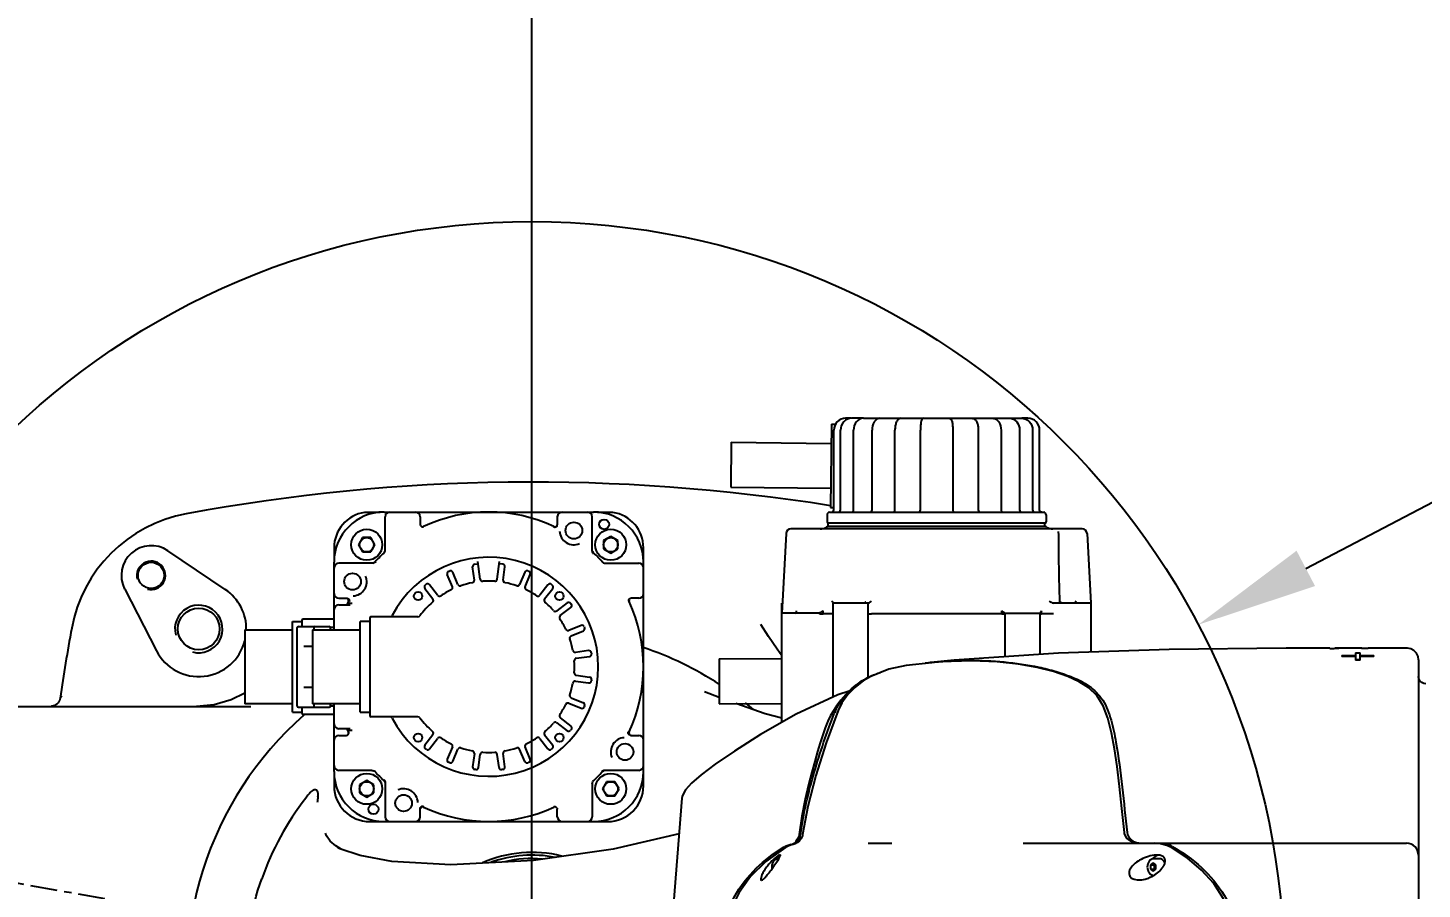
# Model space of a CAD drawing. Header units: millimetres. Extents: x 7426 to 8740, y 124 to 421.
# Drawn here: x 8486.5 to 8506.02, y 203.48 to 215.54 of the extents above; entities that cross this region are included whole.
import ezdxf
from ezdxf import colors
from ezdxf.entities.mleader import LeaderData, LeaderLine
from ezdxf.math import Vec2, Vec3

# ---------------------------------------------------------------- set-up
doc = ezdxf.new("R2010")
doc.units = ezdxf.units.MM
doc.linetypes.add('CENTER', pattern=[0.6, 0.375, -0.075, 0.075, -0.075])
for name, color, linetype in [('中心线', 7, 'Continuous'), ('外形图', 7, 'Continuous'), ('多重引线', 7, 'Continuous'), ('尺寸标注', 7, 'Continuous'), ('运动范围', 7, 'Continuous')]:
    doc.layers.add(name, color=color, linetype=linetype)
doc.styles.add('微软雅黑', font='msyh.ttc')
doc.dimstyles.new('尺寸标注_1_30比例', dxfattribs={"dimtxt": 2.1, "dimasz": 1.7, "dimexe": 0.5, "dimexo": 0.4, "dimgap": 0.5, "dimtad": 1, "dimdec": 1, "dimlfac": 30, "dimdsep": 46, "dimtxsty": '微软雅黑', "dimcen": 0.09, "dimadec": 0, "dimazin": 0, "dimtp": 0.01, "dimtm": 0.01, "dimtfac": 1, "dimtdec": 1, "dimtofl": 0, "dimtmove": 0, "dimatfit": 3, "dimfxl": 1, "dimtolj": 1, "dimarcsym": 0})

# ---------------------------------------------------------------- blocks, each defined once
blk = doc.blocks.new('*D1032')
at = {"layer": 'Defpoints', "color": 0}
for p in [(8479.189, 235.78), (8424.463, 214.498), (8493.63, 202.302), (8493.63, 202.302), (8552.963, 202.302)]:
    blk.add_point(p, dxfattribs=at)
at = {"layer": '尺寸标注', "color": 0, "lineweight": -2}
blk.add_arc((8493.63, 202.302), 36.459, 2.6718, 167.3282, dxfattribs=at)
at = {"layer": '尺寸标注', "color": 0}
for points in [[(8457.781, 210.356), (8458.336, 210.244), (8457.724, 208.633)], [(8529.766, 203.995), (8530.333, 204.008), (8530.089, 202.302)]]:
    blk.add_solid(points, dxfattribs=at)
at = {"layer": '尺寸标注', "color": 0, "insert": (8501.348, 239.561), "char_height": 2.1, "attachment_point": 5, "rotation": 348.2969, "style": '微软雅黑'}
blk.add_mtext('\\A1;+\\A1;170%%d', dxfattribs=at)

msp = doc.modelspace()

# ---------------------------------------------------------------- linework, layer by layer
at = {"linetype": 'CENTER'}
msp.add_line((8493.5579, 202.2895), (8424.3915, 214.4854), dxfattribs=at)
msp.add_circle((8493.5579, 202.2895), 10.5366)
at = {"layer": '中心线', "linetype": 'CENTER', "ltscale": 50}
msp.add_line((8493.5579, 202.2895), (8493.5579, 248.9182), dxfattribs=at)
at = {"layer": '外形图', "linetype": 'Continuous'}
for p, q in [((8497.7532, 209.9904), (8497.7394, 208.8238)), ((8497.7532, 209.9904), (8497.8079, 209.9897)), ((8497.7856, 208.7895), (8497.7856, 209.9062)), ((8497.8792, 208.7895), (8497.8792, 209.9062)), ((8498.0303, 210.0728), (8497.9511, 210.0728)), ((8498.2008, 210.0728), (8498.0357, 210.0728)), ((8498.0622, 208.7895), (8498.0622, 209.9062)), ((8498.2013, 210.0728), (8500.4134, 210.0728)), ((8498.3222, 208.7895), (8498.3222, 209.9062)), ((8498.6414, 208.7895), (8498.6414, 209.9062)), ((8498.998, 208.7895), (8498.998, 209.9062)), ((8499.4511, 209.9062), (8499.4511, 208.7895)), ((8499.8077, 209.9062), (8499.8077, 208.7895)), ((8500.1269, 209.9062), (8500.1269, 208.7895)), ((8500.3869, 209.9062), (8500.3869, 208.7895)), ((8500.5023, 210.0728), (8500.4188, 210.0728)), ((8500.5699, 209.9062), (8500.5699, 208.7895)), ((8500.6676, 208.7895), (8500.6676, 209.9062)), ((8496.3501, 209.737), (8496.3427, 209.1104)), ((8496.3501, 209.737), (8497.75, 209.7204)), ((8496.3427, 209.1104), (8497.7426, 209.0938)), ((8491.4323, 208.7544), (8491.2136, 208.7544)), ((8491.4864, 208.7597), (8494.4197, 208.7597)), ((8494.6926, 208.7544), (8494.4738, 208.7544)), ((8497.7245, 208.7562), (8500.7245, 208.7562)), ((8497.7394, 208.8238), (8497.7856, 208.8232)), ((8491.5031, 208.2315), (8491.5031, 208.6931)), ((8491.9931, 208.6931), (8491.9931, 208.5877)), ((8492.0404, 208.5555), (8492.0404, 208.5581)), ((8493.9131, 208.6931), (8493.9131, 208.5796)), ((8494.4031, 208.2215), (8494.4031, 208.6931)), ((8497.6912, 208.7228), (8497.6912, 208.6228)), ((8500.7506, 208.5562), (8497.6985, 208.5562)), ((8497.7079, 208.5562), (8497.7079, 208.6062)), ((8500.7412, 208.6062), (8497.7079, 208.6062)), ((8500.7412, 208.5562), (8500.7412, 208.6062)), ((8500.7579, 208.7228), (8500.7579, 208.6228)), ((8491.1865, 208.4019), (8491.1287, 208.3019)), ((8491.3019, 208.4019), (8491.1865, 208.4019)), ((8491.3597, 208.3019), (8491.3019, 208.4019)), ((8494.6619, 208.4174), (8494.5619, 208.3596)), ((8494.5619, 208.3596), (8494.5619, 208.2442)), ((8494.7619, 208.3596), (8494.6619, 208.4174)), ((8494.7619, 208.2442), (8494.7619, 208.3596)), ((8497.1169, 208.4597), (8497.0586, 207.3461)), ((8501.2656, 208.5228), (8497.1835, 208.5228)), ((8500.9327, 208.4858), (8500.9327, 208.4863)), ((8500.9327, 208.4863), (8500.9327, 208.486)), ((8500.9328, 208.4843), (8500.9327, 208.4858)), ((8500.9345, 208.4582), (8500.9343, 208.466)), ((8501.3322, 208.4597), (8501.3832, 207.4858)), ((8489.2634, 207.6759), (8488.4572, 208.2185)), ((8490.7864, 208.2597), (8490.7864, 208.0597)), ((8491.1287, 208.3019), (8491.1865, 208.2019)), ((8491.1865, 208.2019), (8491.3019, 208.2019)), ((8491.3019, 208.2019), (8491.3597, 208.3019)), ((8491.4817, 208.1803), (8491.4816, 208.1835)), ((8494.5619, 208.2442), (8494.6619, 208.1864)), ((8494.6619, 208.1864), (8494.7619, 208.2442)), ((8495.1197, 208.0597), (8495.1197, 208.2597)), ((8490.7864, 207.1097), (8490.7864, 208.0597)), ((8491.3246, 208.0431), (8490.8531, 208.0431)), ((8492.7511, 207.8081), (8492.7268, 207.9922)), ((8492.7555, 208.0296), (8492.8051, 208.0361)), ((8492.8337, 207.819), (8492.8008, 208.0691)), ((8493.0724, 207.819), (8493.1054, 208.0691)), ((8493.1506, 208.0296), (8493.101, 208.0361)), ((8493.1551, 207.8081), (8493.1793, 207.9922)), ((8494.5403, 208.0645), (8494.5435, 208.0645)), ((8494.5915, 208.0431), (8495.0531, 208.0431)), ((8495.1197, 205.1264), (8495.1197, 208.0597)), ((8492.4435, 207.7145), (8492.3724, 207.8859)), ((8492.3905, 207.9295), (8492.4059, 207.9359)), ((8492.5204, 207.7463), (8492.4494, 207.9178)), ((8493.4567, 207.9178), (8493.3857, 207.7463)), ((8493.4627, 207.7145), (8493.5337, 207.8859)), ((8493.5002, 207.9359), (8493.5156, 207.9295)), ((8487.854, 207.6823), (8488.2983, 206.818)), ((8492.0576, 207.6916), (8492.1706, 207.5443)), ((8492.0637, 207.7383), (8492.077, 207.7485)), ((8492.2367, 207.5951), (8492.1237, 207.7423)), ((8493.7824, 207.7423), (8493.6694, 207.5951)), ((8493.7355, 207.5443), (8493.8485, 207.6916)), ((8493.8291, 207.7485), (8493.8424, 207.7383)), ((8490.8531, 207.5531), (8490.9666, 207.5531)), ((8490.8531, 207.4597), (8491.0102, 207.4597)), ((8491.0405, 207.4791), (8490.976, 207.4794)), ((8494.0516, 207.4885), (8493.9043, 207.3755)), ((8493.9551, 207.3094), (8494.1023, 207.4224)), ((8494.0983, 207.4824), (8494.1085, 207.4691)), ((8494.9181, 207.5057), (8494.9155, 207.5057)), ((8495.0531, 207.5531), (8494.9477, 207.5531)), ((8497.0579, 205.8165), (8497.0579, 207.4862)), ((8497.0659, 207.4862), (8497.0579, 207.4862)), ((8497.2613, 207.364), (8497.2621, 207.3778)), ((8497.6341, 207.3328), (8497.6373, 207.3778)), ((8497.7745, 206.1677), (8497.7745, 207.4862)), ((8498.2686, 207.4862), (8497.7745, 207.4862)), ((8498.228, 207.4918), (8498.2221, 207.4879)), ((8498.2299, 207.4944), (8498.228, 207.4918)), ((8498.2299, 207.4944), (8498.2299, 207.4943)), ((8498.2645, 206.4397), (8498.2645, 207.4862)), ((8500.1372, 207.3328), (8500.1372, 207.3778)), ((8500.696, 207.3328), (8500.696, 207.3778)), ((8501.3912, 207.4862), (8500.8661, 207.4862)), ((8500.9514, 207.5067), (8500.9507, 207.5168)), ((8501.3912, 206.7975), (8501.3912, 207.4862)), ((8490.2031, 205.9597), (8490.2031, 207.2264)), ((8490.2031, 207.2264), (8490.3364, 207.2264)), ((8490.3364, 207.2431), (8490.3364, 207.1597)), ((8490.7864, 207.2597), (8490.3531, 207.2597)), ((8491.1531, 205.9597), (8491.1531, 207.2264)), ((8491.2864, 207.2264), (8491.1531, 207.2264)), ((8491.2864, 207.2764), (8491.2864, 205.9097)), ((8491.9614, 207.2931), (8491.3031, 207.2931)), ((8494.2459, 207.1737), (8494.0745, 207.1027)), ((8496.7657, 207.1837), (8496.7645, 207.1856)), ((8497.5732, 207.3462), (8497.0579, 207.3462)), ((8497.2607, 207.3535), (8497.2613, 207.364)), ((8497.5852, 207.3346), (8497.6341, 207.3328)), ((8497.7531, 207.3328), (8497.6341, 207.3328)), ((8500.1372, 207.3328), (8498.3119, 207.3328)), ((8500.1806, 207.3462), (8500.6745, 207.3462)), ((8500.1845, 206.7321), (8500.1845, 207.3462)), ((8500.6745, 206.7652), (8500.6745, 207.3462)), ((8500.6771, 207.3339), (8500.6844, 207.3334)), ((8500.6844, 207.3334), (8500.696, 207.3328)), ((8500.815, 207.3328), (8500.696, 207.3328)), ((8500.8639, 207.3346), (8500.8149, 207.3328)), ((8489.5364, 207.1097), (8489.5364, 206.0764)), ((8489.5364, 207.1097), (8490.2031, 207.1097)), ((8490.2697, 206.0431), (8490.2697, 207.1431)), ((8490.2864, 207.1597), (8490.7197, 207.1597)), ((8490.4864, 207.1097), (8490.4864, 206.0764)), ((8490.4864, 207.1097), (8491.1531, 207.1097)), ((8490.5031, 207.1431), (8490.5031, 207.1097)), ((8490.7364, 207.1097), (8490.7364, 207.1431)), ((8490.7864, 207.1431), (8490.7364, 207.1431)), ((8494.1063, 207.0257), (8494.2778, 207.0967)), ((8494.2895, 207.1556), (8494.2959, 207.1402)), ((8490.4864, 206.8764), (8490.3619, 206.8764)), ((8494.3522, 206.8193), (8494.1681, 206.7951)), ((8494.3896, 206.7906), (8494.3917, 206.7741)), ((8504.733, 206.8552), (8504.733, 206.8463)), ((8504.7915, 206.8464), (8504.733, 206.8463)), ((8504.8071, 206.8534), (8504.8071, 206.8464)), ((8504.9001, 206.8538), (8504.8969, 206.8537)), ((8505.1814, 206.8559), (8504.9848, 206.8557)), ((8505.0917, 206.7904), (8505.158, 206.7905)), ((8505.0917, 206.7904), (8505.0917, 206.6851)), ((8505.158, 206.6851), (8505.158, 206.7905)), ((8505.1814, 206.8559), (8505.1814, 206.8475)), ((8505.2711, 206.8476), (8505.1814, 206.8475)), ((8505.8078, 206.8562), (8505.2711, 206.856)), ((8505.2711, 206.8476), (8505.2711, 206.856)), ((8494.179, 206.7124), (8494.363, 206.7367)), ((8496.1779, 206.7034), (8497.0579, 206.7081)), ((8496.1779, 206.7034), (8496.1812, 206.0768)), ((8498.7985, 206.6097), (8498.5551, 206.5594)), ((8499.1563, 206.6509), (8498.7979, 206.6097)), ((8498.7979, 206.6097), (8498.7985, 206.6097)), ((8499.2857, 206.663), (8499.1558, 206.6509)), ((8499.1563, 206.6509), (8499.1558, 206.6509)), ((8504.9007, 206.752), (8505.0917, 206.7522)), ((8504.9007, 206.752), (8504.9007, 206.7373)), ((8505.0917, 206.7376), (8504.9007, 206.7373)), ((8505.158, 206.689), (8505.0917, 206.6889)), ((8505.158, 206.6851), (8505.0917, 206.6851)), ((8505.158, 206.7523), (8505.349, 206.7525)), ((8505.349, 206.7378), (8505.158, 206.7377)), ((8505.349, 206.7378), (8505.349, 206.7525)), ((8505.9745, 206.6894), (8505.9745, 199.4831)), ((8494.1681, 206.3911), (8494.3522, 206.3668)), ((8494.179, 206.4737), (8494.363, 206.4495)), ((8494.3917, 206.4121), (8494.3896, 206.3955)), ((8498.1984, 206.3954), (8498.0796, 206.3047)), ((8498.1985, 206.3954), (8498.1983, 206.3953)), ((8490.3619, 206.3097), (8490.4864, 206.3097)), ((8496.1808, 206.1617), (8495.9737, 206.2441)), ((8495.9737, 206.2441), (8495.9742, 206.2439)), ((8485.7245, 206.0395), (8489.6201, 206.0395)), ((8490.2031, 206.0764), (8489.5364, 206.0764)), ((8490.2864, 206.0264), (8490.7197, 206.0264)), ((8490.3364, 206.0264), (8490.3364, 205.9431)), ((8491.1531, 206.0764), (8490.4864, 206.0764)), ((8490.5031, 206.0764), (8490.5031, 206.0431)), ((8490.7364, 206.0431), (8490.7364, 206.0764)), ((8490.7864, 206.0431), (8490.7364, 206.0431)), ((8490.7864, 205.1264), (8490.7864, 206.0764)), ((8494.0745, 206.0835), (8494.2459, 206.0124)), ((8494.1063, 206.1604), (8494.2778, 206.0894)), ((8494.2959, 206.0459), (8494.2895, 206.0305)), ((8496.1812, 206.0768), (8497.0579, 206.0814)), ((8490.2031, 205.9597), (8490.3364, 205.9597)), ((8490.7864, 205.9264), (8490.3531, 205.9264)), ((8491.1531, 205.9597), (8491.2864, 205.9597)), ((8491.9614, 205.8931), (8491.3031, 205.8931)), ((8493.9043, 205.8106), (8494.0516, 205.6976)), ((8493.9551, 205.8767), (8494.1023, 205.7637)), ((8491.0102, 205.7264), (8490.8531, 205.7264)), ((8490.8531, 205.6331), (8490.9585, 205.6331)), ((8490.9759, 205.7068), (8491.0405, 205.707)), ((8490.988, 205.6804), (8490.9906, 205.6804)), ((8492.1706, 205.6418), (8492.0576, 205.4945)), ((8493.7355, 205.6418), (8493.8485, 205.4945)), ((8494.1085, 205.717), (8494.0983, 205.7037)), ((8494.9396, 205.6331), (8495.0531, 205.6331)), ((8492.077, 205.4376), (8492.0637, 205.4478)), ((8492.1237, 205.4438), (8492.2367, 205.591)), ((8492.4435, 205.4717), (8492.3724, 205.3002)), ((8492.4494, 205.2683), (8492.5204, 205.4398)), ((8493.4567, 205.2683), (8493.3857, 205.4398)), ((8493.5337, 205.3002), (8493.4627, 205.4717)), ((8493.6694, 205.591), (8493.7824, 205.4438)), ((8493.8424, 205.4478), (8493.8291, 205.4376)), ((8492.4059, 205.2502), (8492.3905, 205.2566)), ((8492.7511, 205.378), (8492.7268, 205.1939)), ((8492.8095, 205.1831), (8492.8337, 205.3671)), ((8493.0967, 205.1831), (8493.0724, 205.3671)), ((8493.1793, 205.1939), (8493.1551, 205.378)), ((8493.5156, 205.2566), (8493.5002, 205.2502)), ((8490.7864, 205.1264), (8490.7864, 204.9264)), ((8491.3146, 205.1431), (8490.8531, 205.1431)), ((8491.3659, 205.1217), (8491.3627, 205.1216)), ((8492.7721, 205.1544), (8492.7555, 205.1565)), ((8493.1506, 205.1565), (8493.1341, 205.1544)), ((8495.0531, 205.1431), (8494.5815, 205.1431)), ((8495.1197, 204.9264), (8495.1197, 205.1264)), ((8491.2442, 204.9997), (8491.1442, 204.9419)), ((8491.1442, 204.9419), (8491.1442, 204.8265)), ((8491.3442, 204.9419), (8491.2442, 204.9997)), ((8491.3442, 204.8265), (8491.3442, 204.9419)), ((8491.5031, 204.9646), (8491.5031, 204.4931)), ((8494.4031, 204.9546), (8494.4031, 204.4931)), ((8494.4245, 205.0059), (8494.4245, 205.0027)), ((8494.6042, 204.9842), (8494.5464, 204.8842)), ((8494.5464, 204.8842), (8494.6042, 204.7842)), ((8494.7196, 204.9842), (8494.6042, 204.9842)), ((8494.7774, 204.8842), (8494.7196, 204.9842)), ((8494.7196, 204.7842), (8494.7774, 204.8842)), ((8491.1442, 204.8265), (8491.2442, 204.7687)), ((8491.2442, 204.7687), (8491.3442, 204.8265)), ((8494.6042, 204.7842), (8494.7196, 204.7842)), ((8491.9931, 204.4931), (8491.9931, 204.6066)), ((8493.8657, 204.628), (8493.8657, 204.6306)), ((8493.9131, 204.4931), (8493.9131, 204.5985)), ((8491.2864, 204.4264), (8491.4864, 204.4264)), ((8491.4864, 204.4264), (8494.4197, 204.4264)), ((8494.4197, 204.4264), (8494.6197, 204.4264)), ((8497.3007, 204.2472), (8497.2983, 204.2333)), ((8497.319, 204.244), (8497.3195, 204.2479)), ((8490.887, 204.0393), (8490.8091, 204.0862)), ((8490.8387, 204.0588), (8490.8392, 204.0586)), ((8497.1363, 204.0758), (8497.11, 204.0615)), ((8498.2669, 204.1228), (8498.5969, 204.1228)), ((8500.4376, 204.1228), (8502.2766, 204.1228)), ((8502.2766, 204.1228), (8505.8079, 204.1228)), ((8502.3614, 204.1159), (8502.2766, 204.1228)), ((8502.4506, 204.0921), (8502.3614, 204.1159)), ((8502.5157, 204.0616), (8502.4506, 204.0921)), ((8497.0158, 203.9062), (8497.0085, 203.9062)), ((8502.3437, 203.9062), (8502.2687, 203.9062)), ((8502.258, 203.8473), (8502.2197, 203.8184)), ((8502.2197, 203.8184), (8502.2197, 203.7606)), ((8502.2197, 203.8184), (8502.2754, 203.8184)), ((8502.2197, 203.7606), (8502.258, 203.7318)), ((8502.2197, 203.7606), (8502.2754, 203.7606)), ((8502.2963, 203.8184), (8502.258, 203.8473)), ((8502.258, 203.7318), (8502.2963, 203.7606)), ((8502.2858, 203.8263), (8502.2754, 203.8184)), ((8502.2754, 203.8184), (8502.2754, 203.7606)), ((8502.2754, 203.7606), (8502.2858, 203.7528)), ((8502.2963, 203.7606), (8502.2963, 203.8184))]:
    msp.add_line(p, q, dxfattribs=at)
for points in [[(8500.9343, 208.466), (8500.9335, 208.4774), (8500.9328, 208.4843)], [(8500.9507, 207.5168), (8500.9435, 207.8539), (8500.9379, 208.1807), (8500.9345, 208.4582)], [(8500.9721, 207.488), (8500.9612, 207.4928), (8500.9539, 207.5), (8500.9514, 207.5067)], [(8497.0579, 206.7481), (8496.9914, 206.8409), (8496.8728, 207.0174), (8496.7645, 207.1856)], [(8504.733, 206.8552), (8504.1216, 206.8528), (8502.4816, 206.8331), (8500.9306, 206.7825), (8499.4696, 206.6839), (8499.1905, 206.6566)], [(8505.9745, 206.6895), (8505.967, 206.7391), (8505.9445, 206.7849), (8505.9092, 206.8218), (8505.8657, 206.8458), (8505.8196, 206.8558), (8505.8078, 206.8562)], [(8501.8558, 204.2752), (8501.8204, 204.6085), (8501.7859, 204.9187), (8501.7519, 205.1954), (8501.716, 205.4445), (8501.675, 205.6696), (8501.6239, 205.8724), (8501.5564, 206.0485), (8501.4685, 206.1894), (8501.3569, 206.298), (8501.2235, 206.3826), (8501.0623, 206.4565), (8500.8613, 206.5255), (8500.6315, 206.5837), (8500.372, 206.6302), (8500.0713, 206.6636), (8499.7167, 206.6785), (8499.2857, 206.663)], [(8498.5551, 206.5594), (8498.3022, 206.4567), (8498.1983, 206.3953)], [(8506.0745, 206.3562), (8506.05, 206.3592), (8506.0212, 206.3716), (8505.9967, 206.3934), (8505.9803, 206.4228), (8505.9745, 206.4562)], [(8489.5364, 206.226), (8489.3459, 206.1307), (8489.1085, 206.0626), (8488.8614, 206.0395)], [(8498.0015, 206.2532), (8497.8413, 206.1984), (8497.2603, 205.9313), (8496.7592, 205.6472), (8496.3937, 205.414), (8496.1228, 205.2283), (8495.9272, 205.0827), (8495.7904, 204.9655), (8495.7062, 204.8706), (8495.6621, 204.7825), (8495.6561, 204.7512)], [(8497.953, 206.2064), (8497.8826, 206.1258), (8497.8255, 206.0497), (8497.779, 205.9783)], [(8498.0796, 206.3047), (8497.9807, 206.2035), (8497.8993, 206.0897), (8497.8456, 205.9817)], [(8498.0949, 206.3352), (8498.0347, 206.2853), (8497.953, 206.2064)], [(8486.95, 206.1546), (8486.9495, 206.1513), (8486.9489, 206.1479), (8486.9482, 206.1445), (8486.9474, 206.1409), (8486.9464, 206.1372), (8486.9453, 206.1333), (8486.944, 206.1291), (8486.9425, 206.1247), (8486.9407, 206.1201), (8486.9388, 206.1154), (8486.9365, 206.1107), (8486.934, 206.1059), (8486.9312, 206.101), (8486.9279, 206.0959), (8486.9243, 206.0908), (8486.9201, 206.0855), (8486.9153, 206.0802), (8486.9099, 206.0747), (8486.9035, 206.0692), (8486.8961, 206.0636), (8486.8866, 206.0576), (8486.8758, 206.052), (8486.8658, 206.0479), (8486.8565, 206.0448), (8486.848, 206.0427), (8486.8402, 206.0412), (8486.8332, 206.0402), (8486.8273, 206.0397), (8486.8226, 206.0395)], [(8497.0579, 205.8741), (8496.8259, 205.9369), (8496.4145, 206.078)], [(8497.779, 205.9783), (8497.7396, 205.9094), (8497.7018, 205.8315), (8497.6658, 205.7401), (8497.631, 205.6403), (8497.5947, 205.5283), (8497.5572, 205.4056), (8497.5177, 205.269), (8497.4761, 205.1156), (8497.4322, 204.9412), (8497.3863, 204.7396), (8497.3397, 204.5016), (8497.3007, 204.2472)], [(8497.8456, 205.9817), (8497.6762, 205.5269), (8497.5317, 205.0735), (8497.4205, 204.6391), (8497.349, 204.2433)], [(8495.6564, 204.7529), (8495.5273, 203.1022), (8495.5225, 201.6137)], [(8490.8091, 204.0862), (8490.733, 204.1527), (8490.6815, 204.2287), (8490.6682, 204.2636)], [(8495.6174, 204.2546), (8494.6955, 204.0411), (8493.578, 203.8805), (8492.4241, 203.8214), (8491.5954, 203.8694), (8491.1521, 203.9508), (8490.8684, 204.0455), (8490.8392, 204.0586)], [(8497.349, 204.2432), (8497.3451, 204.2244), (8497.33, 204.189), (8497.3069, 204.1586), (8497.2777, 204.1341), (8497.2432, 204.1153), (8497.2168, 204.1063)], [(8502.0576, 204.1228), (8502.0236, 204.1252), (8501.9824, 204.1348), (8501.9468, 204.1501), (8501.9165, 204.1701), (8501.8909, 204.195), (8501.871, 204.2249), (8501.8587, 204.2583), (8501.8558, 204.2752)], [(8497.11, 204.0615), (8496.8347, 203.8679), (8496.6204, 203.6562), (8496.4586, 203.4323), (8496.3365, 203.1914), (8496.248, 202.9254), (8496.1922, 202.6245), (8496.173, 202.2895)], [(8497.2168, 204.1063), (8497.1808, 204.0949), (8497.1363, 204.0758)], [(8497.2983, 204.2333), (8497.2826, 204.1906), (8497.2591, 204.1575), (8497.2434, 204.1428)], [(8503.4916, 202.2895), (8503.4773, 202.5737), (8503.4309, 202.8536), (8503.3528, 203.1113), (8503.2448, 203.3442), (8503.1055, 203.5569), (8502.9367, 203.7473), (8502.7364, 203.9178), (8502.5157, 204.0616)]]:
    msp.add_lwpolyline(points, dxfattribs=at)
for centre, radius in [((8494.1454, 208.5012), 0.1167), ((8494.5683, 208.5877), 0.07), ((8491.2442, 208.3019), 0.2167), ((8491.2442, 208.3019), 0.1), ((8494.6619, 208.3019), 0.2167), ((8494.6619, 208.3019), 0.1), ((8488.2245, 207.8728), 0.1833), ((8491.0449, 207.7854), 0.1167), ((8491.9631, 207.583), 0.0583), ((8493.943, 207.583), 0.0583), ((8488.8912, 207.1228), 0.2917), ((8491.9631, 205.6031), 0.0583), ((8493.943, 205.6031), 0.0583), ((8494.8612, 205.4007), 0.1167), ((8491.2442, 204.8842), 0.2167), ((8494.6619, 204.8842), 0.2167), ((8491.2442, 204.8842), 0.1), ((8494.6619, 204.8842), 0.1), ((8491.3378, 204.5984), 0.07), ((8491.7607, 204.6849), 0.1167)]:
    msp.add_circle(centre, radius, dxfattribs=at)
for centre, radius, start, end in [((8498.261, 209.9062), 0.1988, 179.36074, 179.99983), ((8500.1881, 209.9062), 0.1988, 0.00017, 0.63926), ((8493.5579, 182.5123), 26.6667, 80.97577, 100.46271), ((8489.0785, 206.7689), 2, 100.46271, 169.53729), ((8491.4864, 208.0597), 0.7, 90, 180), ((8491.2864, 208.2597), 0.5, 98.37604, 180), ((8491.5697, 208.6931), 0.0667, 90, 180), ((8491.9264, 208.6931), 0.0667, 0, 90), ((8492.9531, 206.5931), 2.1667, 65.0887, 114.91128), ((8493.9797, 208.6931), 0.0667, 90, 180), ((8494.3364, 208.6931), 0.0667, 0, 90), ((8494.4197, 208.0597), 0.7, 0, 90), ((8494.6197, 208.2597), 0.5, 0, 81.62396), ((8497.7245, 208.7228), 0.0333, 90, 180), ((8497.7522, 208.7895), 0.0333, 270, 0), ((8497.8459, 208.7895), 0.0333, 270, 0), ((8498.0289, 208.7895), 0.0333, 270, 0), ((8498.2889, 208.7895), 0.0333, 270, 0), ((8498.608, 208.7895), 0.0333, 270, 0), ((8498.9647, 208.7895), 0.0333, 270, 0), ((8499.4844, 208.7895), 0.0333, 180, 270), ((8499.841, 208.7895), 0.0333, 180, 270), ((8500.1602, 208.7895), 0.0333, 180, 270), ((8500.4202, 208.7895), 0.0333, 180, 270), ((8500.6032, 208.7895), 0.0333, 180, 270), ((8500.7007, 208.789), 0.0328, 258.70649, 269.95449), ((8500.7245, 208.7228), 0.0333, 0, 90), ((8492.0264, 208.5884), 0.0333, 248.9968, 294.90207), ((8491.4967, 208.5619), 2.369, 359.6498, 359.90792), ((8493.8797, 208.5884), 0.0333, 245.10458, 335.92955), ((8497.5955, 208.6895), 0.1667, 270, 301.78833), ((8497.7711, 208.4062), 0.1667, 115.84193, 121.78833), ((8497.7079, 208.6228), 0.0167, 180, 270), ((8500.7412, 208.6228), 0.0167, 270, 0), ((8500.678, 208.4062), 0.1667, 58.21167, 64.15807), ((8500.8536, 208.6895), 0.1667, 238.21167, 270), ((8494.1454, 208.5012), 0.2, 182.73613, 293.26387), ((8497.1835, 208.4562), 0.0667, 90, 177), ((8501.2656, 208.4562), 0.0667, 3, 90), ((8488.2245, 207.8728), 0.4167, 56.05996, 207.20712), ((8492.9531, 206.5931), 2.1667, 132.77427, 137.22575), ((8491.4364, 208.2324), 0.0667, 312.74283, 328.51503), ((8491.4303, 208.2317), 0.0727, 314.93868, 325.33168), ((8491.4297, 208.2322), 0.0735, 325.33625, 334.86496), ((8494.4697, 208.2324), 0.0667, 195.75845, 227.24466), ((8492.9531, 206.5931), 2.1667, 42.77427, 47.22575), ((8488.2245, 207.8728), 0.2, 255, 195), ((8490.8531, 207.9764), 0.0667, 90, 180), ((8491.3137, 208.1097), 0.0667, 285.75851, 317.24466), ((8492.9531, 206.5931), 1.5333, 207.91007, 152.08993), ((8492.7599, 207.9965), 0.0333, 97.5, 187.5), ((8493.1462, 207.9965), 0.0333, 352.5, 82.5), ((8494.5917, 208.1158), 0.0727, 224.93868, 235.33168), ((8494.5924, 208.1097), 0.0667, 222.74283, 238.51503), ((8494.5922, 208.1165), 0.0735, 235.33625, 244.86496), ((8495.0531, 207.9764), 0.0667, 0, 90), ((8491.0449, 207.7854), 0.2, 272.73613, 23.26387), ((8492.4032, 207.8987), 0.0333, 112.5, 202.5), ((8492.4186, 207.9051), 0.0333, 22.5, 112.5), ((8492.9531, 206.5931), 1.2, 100.98635, 109.01365), ((8492.718, 207.8038), 0.0333, 280.98635, 7.5), ((8492.8667, 207.8234), 0.0333, 187.5, 274.01365), ((8492.9531, 206.5931), 1.2, 85.98635, 94.01365), ((8493.0394, 207.8234), 0.0333, 265.98635, 352.5), ((8493.1881, 207.8038), 0.0333, 172.5, 259.01365), ((8492.9531, 206.5931), 1.2, 70.98635, 79.01365), ((8493.4875, 207.9051), 0.0333, 67.5, 157.5), ((8493.5029, 207.8987), 0.0333, 337.5, 67.5), ((8488.8912, 207.1228), 0.6667, 358.67653, 56.05996), ((8490.8531, 207.6197), 0.0667, 180, 270), ((8492.084, 207.7119), 0.0333, 127.5, 217.5), ((8492.0973, 207.722), 0.0333, 37.5, 127.5), ((8492.2631, 207.6154), 0.0333, 217.5, 304.01365), ((8492.9531, 206.5931), 1.2, 115.98635, 124.01365), ((8492.4127, 207.7017), 0.0333, 295.98635, 22.5), ((8492.5512, 207.7591), 0.0333, 202.5, 289.01365), ((8493.3549, 207.7591), 0.0333, 250.98635, 337.5), ((8493.4934, 207.7017), 0.0333, 157.5, 244.01365), ((8492.9531, 206.5931), 1.2, 55.98635, 64.01365), ((8493.643, 207.6154), 0.0333, 235.98635, 322.5), ((8493.8089, 207.722), 0.0333, 52.5, 142.5), ((8493.8221, 207.7119), 0.0333, 322.5, 52.5), ((8495.0531, 207.6197), 0.0667, 270, 0), ((8488.8912, 207.1228), 0.3333, 255, 195), ((8490.8531, 207.3931), 0.0667, 90, 180), ((8490.9456, 207.4931), 0.0333, 270, 335.857), ((8490.9577, 207.5197), 0.0333, 335.10458, 64.56868), ((8492.9531, 206.5931), 2.1667, 155.0887, 155.85219), ((8490.9842, 205.1367), 2.369, 89.64979, 89.90792), ((8492.9531, 206.5931), 1.2, 130.98635, 143.51626), ((8492.1441, 207.5241), 0.0333, 310.98635, 37.5), ((8493.762, 207.5241), 0.0333, 142.5, 229.01365), ((8492.9531, 206.5931), 1.2, 40.98635, 49.01365), ((8493.8841, 207.402), 0.0333, 220.98635, 307.5), ((8494.0719, 207.4621), 0.0333, 37.5, 127.5), ((8494.082, 207.4489), 0.0333, 307.5, 37.5), ((8494.9457, 207.5178), 0.0325, 186.99512, 201.82911), ((8494.9484, 207.5197), 0.0333, 158.94535, 204.90034), ((8492.9531, 206.5931), 2.1667, 335.0887, 24.91128), ((8498.2174, 207.5018), 0.0146, 329.70175, 333.8858), ((8500.8661, 207.5449), 0.0587, 257.07525, 270.03183), ((8501.2019, 207.505), 0.0252, 183.09506, 186.97753), ((8490.3531, 207.2431), 0.0167, 90, 180), ((8491.3031, 207.2764), 0.0167, 90, 180), ((8491.5686, 207.3264), 0.0333, 290.59127, 332.08993), ((8491.9614, 207.3264), 0.0333, 270, 323.51626), ((8493.9754, 207.283), 0.0333, 127.5, 214.01365), ((8492.9531, 206.5931), 1.2, 25.98635, 34.01365), ((8494.2587, 207.1429), 0.0333, 22.5, 112.5), ((8497.5732, 207.4046), 0.0584, 269.96947, 282.74655), ((8513.3351, 202.2895), 26.6667, 169.53729, 171.66605), ((8490.2864, 207.1431), 0.0167, 90, 180), ((8490.5197, 207.1431), 0.0167, 90, 180), ((8490.7197, 207.1431), 0.0167, 0, 90), ((8494.0617, 207.1334), 0.0333, 205.98635, 292.5), ((8494.1191, 206.9949), 0.0333, 112.5, 199.01365), ((8492.9531, 206.5931), 1.2, 10.98635, 19.01365), ((8494.2651, 207.1275), 0.0333, 292.5, 22.5), ((8488.8912, 207.1228), 0.6667, 207.20712, 345.73278), ((8494.1638, 206.8281), 0.0333, 190.98635, 277.5), ((8494.3565, 206.7862), 0.0333, 7.5, 97.5), ((8493.5579, 202.2895), 4.8333, 57.07788, 71.17566), ((8504.9911, 204.7213), 2.1345, 94.93487, 95.36581), ((8504.9041, 204.6819), 2.1737, 90.10775, 92.55804), ((8504.9899, 204.737), 2.1187, 92.51481, 94.93711), ((8504.9039, 204.6886), 2.1669, 88.7127, 90.10096), ((8504.9886, 204.7651), 2.0905, 90.96228, 92.42671), ((8504.9882, 204.7858), 2.0698, 90.09326, 90.96116), ((8494.1834, 206.6794), 0.0333, 97.5, 184.01365), ((8492.9531, 206.5931), 1.2, 355.98635, 4.01365), ((8494.3587, 206.7697), 0.0333, 277.5, 7.5), ((8499.692, 201.8253), 4.8573, 96.70656, 97.42028), ((8499.6921, 201.8248), 4.8578, 96.34053, 96.7063), ((8499.6938, 201.8091), 4.8735, 95.92737, 96.3405), ((8494.1638, 206.358), 0.0333, 82.5, 169.01365), ((8494.1834, 206.5067), 0.0333, 175.98635, 262.5), ((8494.3565, 206.3999), 0.0333, 262.5, 352.5), ((8494.3587, 206.4164), 0.0333, 352.5, 82.5), ((8498.7704, 205.4643), 1.1022, 121.51618, 122.88991), ((8494.1191, 206.1912), 0.0333, 160.98635, 247.5), ((8492.9531, 206.5931), 1.2, 340.98635, 349.01365), ((8498.7572, 205.4842), 1.0784, 122.87487, 127.88991), ((8486.8327, 205.9145), 0.2936, 59.83919, 62.15257), ((8490.2864, 206.0431), 0.0167, 180, 270), ((8490.5197, 206.0431), 0.0167, 180, 270), ((8490.7197, 206.0431), 0.0167, 270, 0), ((8492.9531, 206.5931), 1.2, 325.98635, 334.01365), ((8494.0617, 206.0527), 0.0333, 67.5, 154.01365), ((8494.2587, 206.0432), 0.0333, 247.5, 337.5), ((8494.2651, 206.0586), 0.0333, 337.5, 67.5), ((8493.5579, 202.2895), 4.8333, 50.04465, 51.78362), ((8493.5579, 202.2895), 4.8333, 131.33389, 255.78618), ((8490.3531, 205.9431), 0.0167, 179.99997, 270), ((8491.3031, 205.9097), 0.0167, 180, 270), ((8491.5686, 205.8597), 0.0333, 27.91007, 69.41271), ((8491.9614, 205.8597), 0.0333, 36.48374, 90), ((8492.9531, 206.5931), 1.2, 216.48374, 229.01365), ((8492.9531, 206.5931), 1.2, 310.98635, 319.01365), ((8493.8841, 205.7841), 0.0333, 52.5, 139.01365), ((8493.9754, 205.9031), 0.0333, 145.98635, 232.5), ((8498.5247, 205.6569), 0.7852, 154.37886, 158.81084), ((8490.8531, 205.7931), 0.0667, 180, 270), ((8490.8531, 205.5664), 0.0667, 90, 180), ((8490.9456, 205.6931), 0.0333, 24.13237, 90.00012), ((8492.9531, 206.5931), 2.1667, 204.1479, 204.91128), ((8490.9577, 205.6664), 0.0333, 338.94535, 24.90034), ((8492.1441, 205.6621), 0.0333, 322.5, 49.01365), ((8493.762, 205.6621), 0.0333, 130.98635, 217.5), ((8494.0719, 205.724), 0.0333, 232.5, 322.5), ((8494.082, 205.7373), 0.0333, 322.5, 52.5), ((8494.9219, 208.0494), 2.369, 269.64979, 269.90792), ((8494.9484, 205.6664), 0.0333, 155.08438, 257.32646), ((8495.0531, 205.5664), 0.0667, 0, 90), ((8492.084, 205.4742), 0.0333, 142.5, 232.5), ((8492.0973, 205.4641), 0.0333, 232.5, 322.5), ((8492.2631, 205.5707), 0.0333, 55.98635, 142.5), ((8492.9531, 206.5931), 1.2, 235.98635, 244.01365), ((8492.4127, 205.4844), 0.0333, 337.5, 64.01365), ((8492.5512, 205.427), 0.0333, 70.98635, 157.5), ((8492.9531, 206.5931), 1.2, 250.98635, 259.01365), ((8492.718, 205.3823), 0.0333, 352.5, 79.01365), ((8493.1881, 205.3823), 0.0333, 100.98635, 187.5), ((8492.9531, 206.5931), 1.2, 280.98635, 289.01365), ((8493.3549, 205.427), 0.0333, 22.5, 109.01365), ((8493.4934, 205.4844), 0.0333, 115.98635, 202.5), ((8492.9531, 206.5931), 1.2, 295.98635, 304.01365), ((8493.643, 205.5707), 0.0333, 37.5, 124.01365), ((8493.8089, 205.4641), 0.0333, 217.5, 307.5), ((8493.8221, 205.4742), 0.0333, 307.5, 37.5), ((8494.8612, 205.4007), 0.2, 92.73613, 203.26387), ((8492.4032, 205.2874), 0.0333, 157.5, 247.5), ((8492.4186, 205.281), 0.0333, 247.5, 337.5), ((8492.8667, 205.3627), 0.0333, 85.98635, 172.5), ((8492.9531, 206.5931), 1.2, 265.98635, 274.01365), ((8493.0394, 205.3627), 0.0333, 7.5, 94.01365), ((8493.4875, 205.281), 0.0333, 202.5, 292.5), ((8493.5029, 205.2874), 0.0333, 292.5, 22.5), ((8490.8531, 205.2097), 0.0667, 180, 270), ((8491.4864, 205.1264), 0.7, 180, 270), ((8491.3137, 205.0764), 0.0667, 42.73404, 58.49992), ((8492.9531, 206.5931), 2.1667, 222.77559, 227.22575), ((8491.3148, 205.0708), 0.0721, 44.91076, 46.81325), ((8492.7599, 205.1896), 0.0333, 172.5, 262.5), ((8492.7764, 205.1874), 0.0333, 262.5, 352.5), ((8493.1297, 205.1874), 0.0333, 187.5, 277.5), ((8493.1462, 205.1896), 0.0333, 277.5, 7.5), ((8494.4197, 205.1264), 0.7, 270, 0), ((8492.9531, 206.5931), 2.1667, 312.77427, 317.22494), ((8494.5924, 205.0764), 0.0667, 105.76159, 137.26595), ((8495.0531, 205.2097), 0.0667, 270, 0), ((8491.2864, 204.9264), 0.5, 180, 270), ((8491.4364, 204.9537), 0.0667, 15.75845, 47.24466), ((8491.7607, 204.6849), 0.2, 2.73613, 113.26387), ((8494.4697, 204.9537), 0.0667, 132.74283, 148.51503), ((8494.4754, 204.9548), 0.0721, 134.91071, 136.85236), ((8494.6197, 204.9264), 0.5, 270, 0), ((8493.5579, 202.2895), 4.0127, 142.13471, 160.59317), ((8491.1422, 204.6636), 0.5911, 169.45981, 177.10495), ((8494.4094, 204.6242), 2.369, 179.64979, 179.90792), ((8491.5697, 204.4931), 0.0667, 180, 270), ((8491.9264, 204.4931), 0.0667, 270, 0), ((8492.0264, 204.5977), 0.0333, 65.10458, 155.94702), ((8492.9531, 206.5931), 2.1667, 245.0887, 294.91128), ((8493.8797, 204.5977), 0.0333, 68.9973, 114.90275), ((8493.9797, 204.4931), 0.0667, 180, 270), ((8494.3364, 204.4931), 0.0667, 270, 0), ((8497.2887, 203.7051), 0.4135, 116.5956, 120.6658), ((8497.2957, 203.691), 0.4292, 112.68255, 116.59246), ((8497.304, 203.6705), 0.4514, 104.84048, 112.65074), ((8497.1374, 204.2984), 0.1983, 284.92006, 292.62576), ((8497.1395, 204.294), 0.1934, 292.53709, 303.61619), ((8502.0902, 204.3595), 0.2367, 260.02796, 270.00304), ((8501.3151, 201.8998), 2.4911, 60.94638, 61.77715), ((8505.8079, 203.9562), 0.1667, 359.99798, 90.00069), ((8493.5579, 202.2895), 1.7052, 75.88934, 113.97884), ((8493.5579, 202.2895), 1.6667, 78.7809, 110.00151), ((8493.5579, 202.2895), 1.6186, 84.90496, 103.55307), ((8497.1136, 203.8152), 0.1516, 139.63186, 143.49751), ((8496.4322, 204.2607), 0.6828, 328.41933, 328.64588), ((8497.0889, 203.8432), 0.114, 118.37021, 120.4782), ((8502.3738, 203.8152), 0.1516, 139.63186, 143.49751), ((8502.3437, 203.8575), 0.0986, 92.25086, 100.30393), ((8502.3056, 203.7968), 0.1263, 23.31616, 28.12194), ((8497.0612, 203.7895), 0.146, 179.98296, 190.65837), ((8502.3744, 203.7643), 0.1524, 216.47184, 219.69963), ((8502.1627, 203.9457), 0.2795, 326.02172, 327.35196), ((8502.1846, 203.9319), 0.2537, 327.31813, 330.80898)]:
    msp.add_arc(centre, radius, start, end, dxfattribs=at)
for points, knots in [([(8497.9511, 210.0728), (8497.9088, 210.0728), (8497.8206, 210.037), (8497.7856, 209.9486), (8497.7856, 209.9062)], [0, 0, 0, 0, 0.4989966, 1, 1, 1, 1]), ([(8498.0357, 210.0728), (8497.9952, 210.0728), (8497.91, 210.0345), (8497.8792, 209.9482), (8497.8792, 209.9062)], [0, 0, 0, 0, 0.4910122, 1, 1, 1, 1]), ([(8498.2013, 210.0728), (8498.1645, 210.0728), (8498.0861, 210.0302), (8498.0627, 209.949), (8498.0622, 209.9084)], [0, 0, 0, 0, 0.4755576, 1, 1, 1, 1]), ([(8498.4367, 210.0728), (8498.4202, 210.0728), (8498.3857, 210.0617), (8498.3351, 210.0057), (8498.3222, 209.9458), (8498.3222, 209.9062)], [0, 0, 0, 0, 0.2239827, 0.461672, 1, 1, 1, 1]), ([(8498.7257, 210.0728), (8498.7111, 210.0728), (8498.6812, 210.0584), (8498.6576, 210.0158), (8498.6442, 209.9642), (8498.6414, 209.9262), (8498.6414, 209.9062)], [0, 0, 0, 0, 0.2158561, 0.4397164, 0.703455, 1, 1, 1, 1]), ([(8499.0488, 210.0728), (8499.0343, 210.0728), (8499.0093, 210.0511), (8499.004, 210.0087), (8498.9987, 209.9614), (8498.998, 209.9257), (8498.998, 209.9062)], [0, 0, 0, 0, 0.233404, 0.4247988, 0.6864079, 1, 1, 1, 1]), ([(8499.4003, 210.0728), (8499.4148, 210.0728), (8499.4398, 210.0511), (8499.4451, 210.0087), (8499.4504, 209.9614), (8499.4511, 209.9257), (8499.4511, 209.9062)], [0, 0, 0, 0, 0.233404, 0.4247988, 0.6864079, 1, 1, 1, 1]), ([(8499.7234, 210.0728), (8499.738, 210.0728), (8499.7678, 210.0584), (8499.7915, 210.0158), (8499.8049, 209.9642), (8499.8077, 209.9262), (8499.8077, 209.9062)], [0, 0, 0, 0, 0.2158561, 0.4397164, 0.703455, 1, 1, 1, 1]), ([(8500.0124, 210.0728), (8500.0289, 210.0728), (8500.0634, 210.0617), (8500.114, 210.0057), (8500.1269, 209.9458), (8500.1269, 209.9062)], [0, 0, 0, 0, 0.2239827, 0.461672, 1, 1, 1, 1]), ([(8500.2478, 210.0728), (8500.2846, 210.0728), (8500.363, 210.0302), (8500.3864, 209.949), (8500.3869, 209.9084)], [0, 0, 0, 0, 0.4755576, 1, 1, 1, 1]), ([(8500.4134, 210.0728), (8500.4539, 210.0728), (8500.5391, 210.0345), (8500.5699, 209.9482), (8500.5699, 209.9062)], [0, 0, 0, 0, 0.4910122, 1, 1, 1, 1]), ([(8500.6676, 209.9062), (8500.6676, 209.9486), (8500.6327, 210.0369), (8500.5445, 210.0728), (8500.5023, 210.0728)], [0, 0, 0, 0, 0.5015186, 1, 1, 1, 1]), ([(8493.909, 208.5637), (8493.9047, 208.5557), (8493.8903, 208.5439), (8493.8725, 208.5447), (8493.8656, 208.5475)], [0, 0, 0, 0, 0.5534825, 1, 1, 1, 1]), ([(8494.4243, 208.1704), (8494.4147, 208.18), (8494.4051, 208.1977), (8494.4031, 208.2164), (8494.403, 208.2215)], [0, 0, 0, 0, 0.7285622, 1, 1, 1, 1]), ([(8491.3757, 208.0643), (8491.3661, 208.0547), (8491.3484, 208.0451), (8491.3297, 208.0431), (8491.3246, 208.043)], [0, 0, 0, 0, 0.7285622, 1, 1, 1, 1]), ([(8490.9824, 207.549), (8490.9905, 207.5447), (8491.0022, 207.5303), (8491.0014, 207.5125), (8490.9986, 207.5056)], [0, 0, 0, 0, 0.5540917, 1, 1, 1, 1]), ([(8497.6373, 207.3778), (8497.6341, 207.3746), (8497.6192, 207.3615), (8497.6011, 207.351), (8497.5861, 207.3476)], [0, 0, 0, 0, 0.2295661, 1, 1, 1, 1]), ([(8497.7533, 207.5178), (8497.7587, 207.5123), (8497.7661, 207.503), (8497.7745, 207.4923), (8497.7745, 207.4877)], [0, 0, 0, 0, 0.6242515, 1, 1, 1, 1]), ([(8498.2316, 207.4986), (8498.2315, 207.4981), (8498.2311, 207.4969), (8498.2307, 207.4959), (8498.2304, 207.4954)], [0, 0, 0, 0, 0.5044398, 1, 1, 1, 1]), ([(8498.2686, 207.4862), (8498.2698, 207.4862), (8498.2725, 207.4868), (8498.275, 207.4878), (8498.2764, 207.4885)], [0, 0, 0, 0, 0.436843, 1, 1, 1, 1]), ([(8500.1745, 207.3477), (8500.1712, 207.3491), (8500.1573, 207.3573), (8500.1455, 207.3685), (8500.1372, 207.3778)], [0, 0, 0, 0, 0.2259471, 1, 1, 1, 1]), ([(8500.696, 207.3778), (8500.6904, 207.3723), (8500.6829, 207.3631), (8500.6745, 207.3523), (8500.6745, 207.3476)], [0, 0, 0, 0, 0.6251674, 1, 1, 1, 1]), ([(8500.8019, 207.5178), (8500.8051, 207.5145), (8500.82, 207.5014), (8500.838, 207.4911), (8500.853, 207.4877)], [0, 0, 0, 0, 0.2301223, 1, 1, 1, 1]), ([(8501.1785, 207.496), (8501.1781, 207.4969), (8501.1774, 207.4989), (8501.177, 207.5009), (8501.1769, 207.5019)], [0, 0, 0, 0, 0.4960501, 1, 1, 1, 1]), ([(8497.2458, 207.3462), (8497.2508, 207.3462), (8497.261, 207.3497), (8497.2641, 207.3595), (8497.2644, 207.3638)], [0, 0, 0, 0, 0.5392918, 1, 1, 1, 1]), ([(8497.7745, 207.3346), (8497.7745, 207.3327), (8497.763, 207.3351), (8497.7584, 207.333), (8497.7531, 207.3328)], [0, 0, 0, 0, 0.2633732, 1, 1, 1, 1]), ([(8498.2645, 207.3337), (8498.2645, 207.3323), (8498.2728, 207.3345), (8498.2805, 207.3321), (8498.2962, 207.333), (8498.3065, 207.3328), (8498.3119, 207.3328)], [0, 0, 0, 0, 0.0871646, 0.3257221, 0.6570335, 1, 1, 1, 1]), ([(8500.1372, 207.3328), (8500.1417, 207.3328), (8500.1569, 207.3328), (8500.1721, 207.3325), (8500.1827, 207.3334)], [0, 0, 0, 0, 0.296277, 1, 1, 1, 1]), ([(8500.1806, 207.3462), (8500.1796, 207.3462), (8500.1776, 207.3466), (8500.1756, 207.3473), (8500.1745, 207.3477)], [0, 0, 0, 0, 0.4421125, 1, 1, 1, 1]), ([(8505.1925, 206.8476), (8505.1896, 206.8482), (8505.1857, 206.8491), (8505.1818, 206.8515), (8505.1814, 206.8525)], [0, 0, 0, 0, 0.7277094, 1, 1, 1, 1]), ([(8499.1905, 206.6566), (8499.3531, 206.6735), (8499.6802, 206.6909), (8500.1714, 206.67), (8500.5783, 206.6109), (8500.8995, 206.5311), (8501.1373, 206.4476), (8501.3737, 206.3327), (8501.5743, 206.1276), (8501.6766, 205.8427), (8501.7607, 205.4342), (8501.8246, 204.9079), (8501.8696, 204.4863), (8501.8918, 204.275)], [0, 0, 0, 0, 0.1115992, 0.2231717, 0.3352016, 0.3916776, 0.4487707, 0.5072197, 0.5697683, 0.638741, 0.7103297, 0.8549743, 1, 1, 1, 1]), ([(8497.8167, 205.9964), (8497.8334, 206.0312), (8497.9061, 206.1592), (8498.0094, 206.2687), (8498.0949, 206.3352)], [0, 0, 0, 0, 0.2627114, 1, 1, 1, 1]), ([(8486.954, 206.1819), (8486.9538, 206.1804), (8486.9629, 206.1797), (8486.966, 206.1761), (8486.9699, 206.1741)], [0, 0, 0, 0, 0.2582473, 1, 1, 1, 1]), ([(8497.3195, 204.2479), (8497.3592, 204.5413), (8497.496, 205.1147), (8497.6877, 205.6696), (8497.7926, 205.9407)], [0, 0, 0, 0, 0.5045799, 1, 1, 1, 1]), ([(8494.9237, 205.6371), (8494.9157, 205.6414), (8494.9039, 205.6558), (8494.9047, 205.6736), (8494.9075, 205.6805)], [0, 0, 0, 0, 0.5534831, 1, 1, 1, 1]), ([(8494.5815, 205.1431), (8494.5764, 205.1431), (8494.5577, 205.1409), (8494.54, 205.1314), (8494.5304, 205.1218)], [0, 0, 0, 0, 0.2716282, 1, 1, 1, 1]), ([(8490.5611, 204.7718), (8490.5651, 204.7934), (8490.567, 204.8274), (8490.5437, 204.8693), (8490.4946, 204.8749), (8490.4516, 204.8337), (8490.4242, 204.8005), (8490.4116, 204.7824)], [0, 0, 0, 0, 0.2501821, 0.3746605, 0.4989155, 0.7479812, 1, 1, 1, 1]), ([(8491.4818, 205.0157), (8491.4914, 205.0061), (8491.501, 204.9884), (8491.5031, 204.9697), (8491.5031, 204.9646)], [0, 0, 0, 0, 0.7285622, 1, 1, 1, 1]), ([(8491.9971, 204.6224), (8492.0014, 204.6305), (8492.0158, 204.6422), (8492.0336, 204.6414), (8492.0405, 204.6386)], [0, 0, 0, 0, 0.5534833, 1, 1, 1, 1]), ([(8497.2466, 204.133), (8497.2553, 204.1388), (8497.2906, 204.1665), (8497.3144, 204.2099), (8497.319, 204.244)], [0, 0, 0, 0, 0.2342427, 1, 1, 1, 1]), ([(8501.8918, 204.275), (8501.896, 204.2348), (8501.9408, 204.1622), (8502.0142, 204.1326), (8502.0492, 204.1264)], [0, 0, 0, 0, 0.5319531, 1, 1, 1, 1]), ([(8496.1438, 202.2895), (8496.1438, 202.6585), (8496.2461, 203.2203), (8496.6759, 203.7818), (8496.9416, 203.98), (8497.0778, 204.0608)], [0, 0, 0, 0, 0.5295606, 0.7727694, 1, 1, 1, 1]), ([(8502.5249, 204.0774), (8502.8159, 203.9157), (8503.3813, 203.4146), (8503.5286, 202.6689), (8503.5286, 202.2895)], [0, 0, 0, 0, 0.4673926, 1, 1, 1, 1]), ([(8497.0318, 203.9591), (8497.0208, 203.9598), (8496.9895, 203.9374), (8496.9426, 203.9015), (8496.8902, 203.8474), (8496.8583, 203.8087), (8496.8441, 203.7895)], [0, 0, 0, 0, 0.1286176, 0.410375, 0.7197561, 1, 1, 1, 1]), ([(8497.0085, 203.9062), (8496.996, 203.9062), (8496.9698, 203.8993), (8496.9391, 203.872), (8496.9196, 203.8336), (8496.9153, 203.8044), (8496.9153, 203.7895)], [0, 0, 0, 0, 0.2293776, 0.4706025, 0.7291202, 1, 1, 1, 1]), ([(8496.9373, 203.7895), (8496.9452, 203.8007), (8496.9713, 203.8381), (8496.9972, 203.8758), (8497.0139, 203.9031)], [0, 0, 0, 0, 0.2996239, 1, 1, 1, 1]), ([(8497.0153, 203.9054), (8497.0194, 203.9121), (8497.0268, 203.9242), (8497.0336, 203.9401), (8497.0397, 203.9526), (8497.0342, 203.959), (8497.0318, 203.9591)], [0, 0, 0, 0, 0.3851088, 0.683161, 0.8791965, 1, 1, 1, 1]), ([(8502.3262, 203.9573), (8502.2534, 203.9613), (8502.115, 203.9201), (8501.9939, 203.8421), (8501.9538, 203.7895)], [0, 0, 0, 0, 0.5245495, 1, 1, 1, 1]), ([(8502.2687, 203.9062), (8502.2561, 203.9062), (8502.23, 203.8993), (8502.1993, 203.872), (8502.1798, 203.8336), (8502.1754, 203.8044), (8502.1754, 203.7895)], [0, 0, 0, 0, 0.2293776, 0.4706025, 0.7291202, 1, 1, 1, 1]), ([(8502.3261, 203.9546), (8502.3068, 203.9511), (8502.2816, 203.9379), (8502.2629, 203.9188), (8502.2583, 203.9134)], [0, 0, 0, 0, 0.7342687, 1, 1, 1, 1]), ([(8502.4225, 203.8466), (8502.4296, 203.8706), (8502.4267, 203.9396), (8502.3579, 203.9555), (8502.3262, 203.9573)], [0, 0, 0, 0, 0.4405375, 1, 1, 1, 1]), ([(8502.417, 203.8563), (8502.4093, 203.8706), (8502.3935, 203.8898), (8502.3656, 203.9038), (8502.3509, 203.9062), (8502.3437, 203.9062)], [0, 0, 0, 0, 0.5256912, 0.7672257, 1, 1, 1, 1]), ([(8496.8441, 203.7895), (8496.8278, 203.7676), (8496.7998, 203.7227), (8496.7736, 203.6773), (8496.7551, 203.6048), (8496.7742, 203.6059)], [0, 0, 0, 0, 0.4030379, 0.7165564, 1, 1, 1, 1]), ([(8496.7742, 203.6059), (8496.7845, 203.6064), (8496.8115, 203.6287), (8496.8498, 203.6709), (8496.8941, 203.7291), (8496.9235, 203.77), (8496.9373, 203.7895)], [0, 0, 0, 0, 0.124049, 0.3877578, 0.7115202, 1, 1, 1, 1]), ([(8501.9538, 203.7895), (8501.9399, 203.7714), (8501.9157, 203.7319), (8501.9258, 203.6242), (8502.0237, 203.6053), (8502.075, 203.6081)], [0, 0, 0, 0, 0.2368081, 0.466662, 1, 1, 1, 1]), ([(8502.075, 203.6081), (8502.1406, 203.6117), (8502.2631, 203.6562), (8502.3612, 203.7401), (8502.3945, 203.7895)], [0, 0, 0, 0, 0.5246361, 1, 1, 1, 1]), ([(8502.1754, 203.7895), (8502.1754, 203.7749), (8502.1797, 203.746), (8502.1986, 203.708), (8502.2285, 203.6806), (8502.2542, 203.6732), (8502.2666, 203.6729)], [0, 0, 0, 0, 0.2705726, 0.5290984, 0.7705815, 1, 1, 1, 1]), ([(8502.2754, 203.7895), (8502.2754, 203.7928), (8502.2763, 203.8055), (8502.2812, 203.818), (8502.287, 203.8254)], [0, 0, 0, 0, 0.2616778, 1, 1, 1, 1]), ([(8502.287, 203.7536), (8502.2852, 203.756), (8502.2783, 203.7668), (8502.2754, 203.7798), (8502.2754, 203.7895)], [0, 0, 0, 0, 0.2384824, 1, 1, 1, 1])]:
    msp.add_open_spline(points, degree=3, knots=knots, dxfattribs=at)
for points in [[(8500.6773, 208.7659), (8500.6713, 208.772), (8500.6676, 208.781), (8500.6676, 208.7895)], [(8500.7006, 208.7562), (8500.6922, 208.7562), (8500.6832, 208.76), (8500.6773, 208.7659)], [(8491.9931, 208.5877), (8491.9931, 208.5826), (8491.9939, 208.5762), (8491.9981, 208.5732)], [(8491.997, 208.5718), (8492.0011, 208.5642), (8492.0087, 208.5578), (8492.0169, 208.5551)], [(8492.0169, 208.5551), (8492.0243, 208.5525), (8492.0332, 208.5526), (8492.0404, 208.5555)], [(8493.909, 208.5637), (8493.9115, 208.5682), (8493.9137, 208.5742), (8493.9115, 208.5788)], [(8491.4962, 208.201), (8491.5006, 208.2104), (8491.5031, 208.2211), (8491.5031, 208.2315)], [(8494.561, 208.0499), (8494.5704, 208.0455), (8494.5811, 208.0431), (8494.5915, 208.0431)], [(8490.9666, 207.5531), (8490.9716, 207.5531), (8490.978, 207.5521), (8490.9809, 207.5479)], [(8494.9135, 207.5138), (8494.9128, 207.5189), (8494.9134, 207.5243), (8494.915, 207.5292)], [(8494.915, 207.5292), (8494.9178, 207.5374), (8494.9242, 207.545), (8494.9318, 207.5491)], [(8494.9318, 207.5491), (8494.9363, 207.5515), (8494.9423, 207.5538), (8494.9469, 207.5515)], [(8497.2644, 207.3638), (8497.2646, 207.3685), (8497.2637, 207.3733), (8497.2621, 207.3778)], [(8498.2764, 207.4885), (8498.2903, 207.4951), (8498.3019, 207.5062), (8498.312, 207.5178)], [(8501.1768, 207.5036), (8501.1765, 207.5084), (8501.1774, 207.5133), (8501.179, 207.5178)], [(8501.1952, 207.4862), (8501.1887, 207.4862), (8501.1812, 207.4901), (8501.1785, 207.496)], [(8498.1942, 206.4039), (8498.2692, 206.4499), (8498.3503, 206.4871), (8498.4339, 206.5145)], [(8490.9585, 205.6331), (8490.9635, 205.6331), (8490.9699, 205.6339), (8490.9729, 205.6381)], [(8490.9743, 205.637), (8490.9819, 205.6411), (8490.9883, 205.6487), (8490.991, 205.6569)], [(8490.991, 205.6569), (8490.9936, 205.6643), (8490.9935, 205.6732), (8490.9906, 205.6804)], [(8494.9396, 205.6331), (8494.9345, 205.6331), (8494.9282, 205.634), (8494.9252, 205.6382)], [(8491.3146, 205.1431), (8491.3251, 205.1431), (8491.3357, 205.1406), (8491.3451, 205.1362)], [(8491.3451, 205.1362), (8491.3521, 205.1329), (8491.3586, 205.1285), (8491.3641, 205.1233)], [(8494.4031, 204.9546), (8494.4031, 204.9651), (8494.4055, 204.9757), (8494.4099, 204.9851)], [(8494.4099, 204.9851), (8494.4132, 204.9921), (8494.4175, 204.9985), (8494.4228, 205.0041)], [(8490.4116, 204.7824), (8490.4046, 204.7723), (8490.3978, 204.7621), (8490.3898, 204.7528)], [(8493.8892, 204.631), (8493.8818, 204.6336), (8493.873, 204.6335), (8493.8657, 204.6306)], [(8491.9931, 204.6066), (8491.9931, 204.6116), (8491.994, 204.618), (8491.9982, 204.6209)], [(8493.9091, 204.6143), (8493.905, 204.6219), (8493.8974, 204.6283), (8493.8892, 204.631)], [(8493.9091, 204.6143), (8493.9115, 204.6098), (8493.9138, 204.6038), (8493.9115, 204.5992)], [(8502.3773, 204.1228), (8502.417, 204.1228), (8502.4581, 204.1135), (8502.4932, 204.0947)], [(8497.0311, 203.9415), (8497.0186, 203.9341), (8497.0075, 203.9244), (8496.9981, 203.9134)], [(8502.406, 203.8082), (8502.4128, 203.8204), (8502.4186, 203.8332), (8502.4225, 203.8466)], [(8489.5452, 202.3034), (8489.5435, 202.7497), (8489.6248, 203.2019), (8489.7731, 203.6229)]]:
    msp.add_open_spline(points, degree=3, dxfattribs=at)
at = {"layer": '运动范围'}
msp.add_arc((8493.5579, 202.2895), 70.2333, 190, 30.822489, dxfattribs=at)

# ---------------------------------------------------------------- dimensions: what is measured, and where the dimension line sits
at = {"layer": '尺寸标注'}
dim = msp.add_angular_dim_2l(base=(8479.1889, 235.7797), line1=((8493.6298, 202.302), (8552.9631, 202.302)), line2=((8493.6298, 202.302), (8424.4634, 214.4979)), text='\\A1;+<>', dimstyle='尺寸标注_1_30比例', dxfattribs=at)
dim.commit()
dim.dimension.update_dxf_attribs({"geometry": '*D1032', "text_midpoint": (8501.0252, 238.0036), "dimtype": 162})

# ---------------------------------------------------------------- leaders
at = {"layer": '多重引线'}
ml = msp.add_multileader_mtext('Standard', dxfattribs=at)
ml.set_content('R316', style='微软雅黑')
ml.set_leader_properties()
ml.build(insert=Vec2(0, 0))
ml.multileader.update_dxf_attribs({"text_left_attachment_type": 5, "text_right_attachment_type": 5, "dogleg_length": 1, "arrow_head_size": 1.7})
ctx = ml.context
ctx.base_point, ctx.char_height, ctx.arrow_head_size, ctx.landing_gap_size, ctx.plane_origin = Vec3(8588.666, 252.0256), 2.1, 1.7, 0.4, Vec3(8520.0797, 220.9487)
ctx.left_attachment, ctx.right_attachment = 5, 5
notes = []
notes.append((ctx, [(0, (1, 1, 0), (8588.466, 252.0256), (1, 0), 0.2, [(0, [(8502.8898, 207.1819)], 0, [])])]))
ctx.mtext.insert, ctx.mtext.flow_direction = Vec3(8589.066, 254.207), 5
for ctx, leaders in notes:
    for number, flags, end, landing, length, lines in leaders:
        leader = LeaderData()
        leader.index, (leader.has_last_leader_line, leader.has_dogleg_vector, leader.attachment_direction) = number, flags
        leader.last_leader_point, leader.dogleg_vector, leader.dogleg_length = Vec3(end), Vec3(landing), length
        for number, points, colour, breaks in lines:
            line = LeaderLine()
            line.index, line.vertices, line.color, line.breaks = number, Vec3.list(points), colors.encode_raw_color(colour), breaks
            leader.lines.append(line)
        ctx.leaders.append(leader)

doc.saveas('drawing.dxf')
